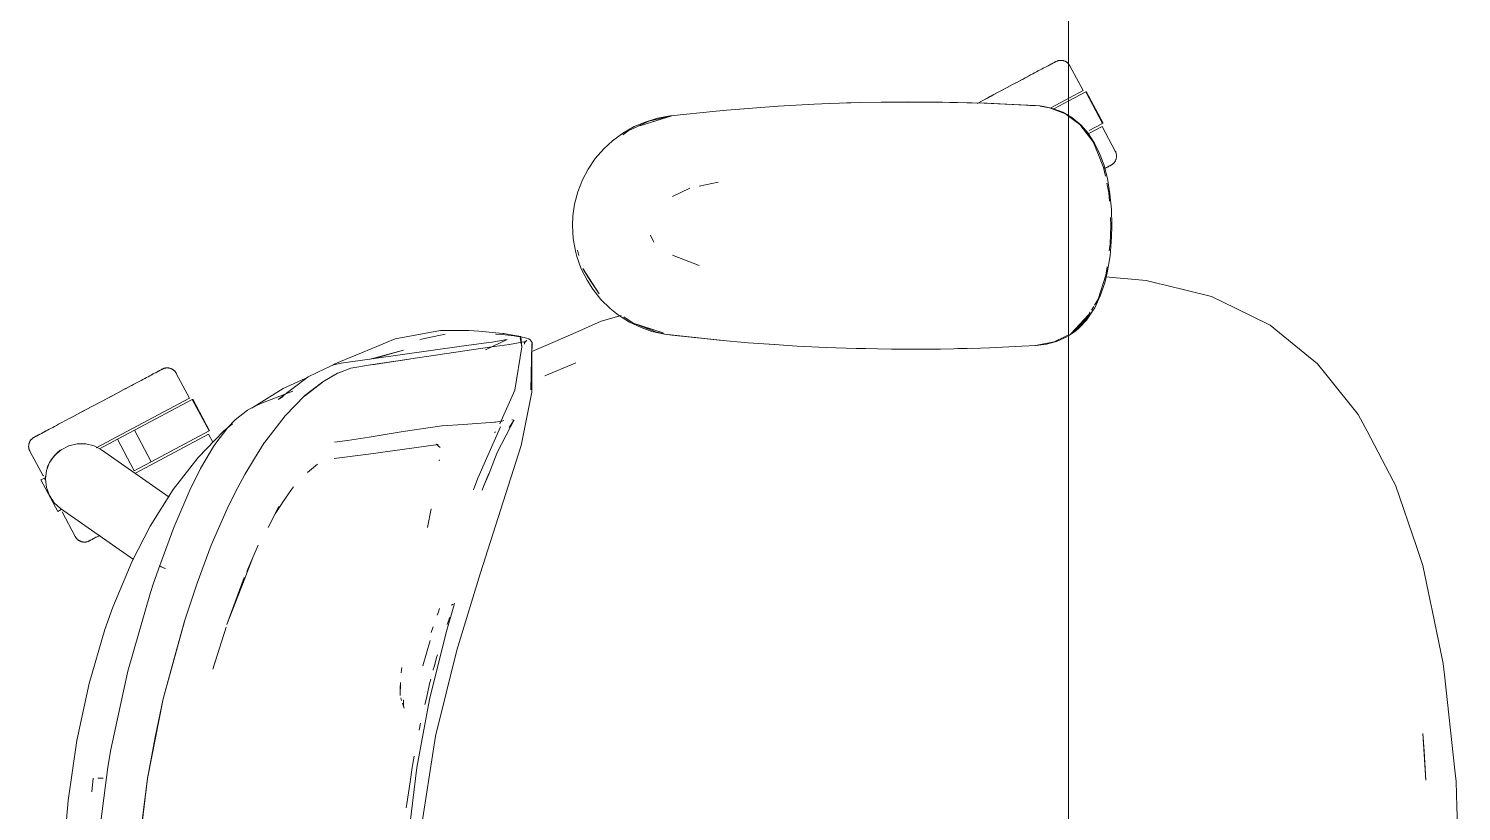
# Model space of a CAD drawing. Header units: millimetres. Extents: x 155927 to 317870, y -36033 to 97293.
# Drawn here: x 226232 to 226793, y 10494 to 10801 of the extents above; entities that cross this region are included whole.
import ezdxf

# ---------------------------------------------------------------- set-up
doc = ezdxf.new("R2010")
doc.units = ezdxf.units.MM
doc.header["$MEASUREMENT"] = 0
doc.layers.add('G-IMPT', color=8, linetype='CONTINUOUS', lineweight=9)
doc.layers.add('I-FURN', color=8, linetype='CONTINUOUS', lineweight=9)

msp = doc.modelspace()

# ---------------------------------------------------------------- linework, layer by layer
at = {"layer": 'G-IMPT'}
for p, q in [((226501.27, 10768.73), (226483.34, 10766.83)), ((226505.4, 10769.08), (226501.27, 10768.73)), ((226520.46, 10770.33), (226505.4, 10769.08)), ((226512.27, 10769.67), (226510.6, 10769.51)), ((226520.46, 10770.33), (226525.54, 10770.65)), ((226525.54, 10770.65), (226539.68, 10771.46)), ((226545.71, 10771.72), (226539.68, 10771.46)), ((226545.71, 10771.72), (226557.47, 10772.1)), ((226550.59, 10771.86), (226552.53, 10771.97)), ((226552.53, 10771.97), (226554.03, 10771.98)), ((226565.88, 10772.27), (226557.47, 10772.1)), ((226565.88, 10772.27), (226576.68, 10772.36)), ((226565.88, 10772.27), (226586.07, 10772.31)), ((226565.88, 10772.27), (226595.9, 10772.15)), ((226595.9, 10772.15), (226576.68, 10772.36)), ((226585.58, 10772.27), (226588.11, 10772.29)), ((226586.07, 10772.31), (226595.9, 10772.15)), ((226586.07, 10772.31), (226607.47, 10771.81)), ((226586.07, 10772.31), (226606.26, 10771.85)), ((226588.11, 10772.29), (226590.02, 10772.22)), ((226595.9, 10772.15), (226607.47, 10771.81)), ((226607.47, 10771.81), (226606.26, 10771.85)), ((226606.26, 10771.85), (226628.04, 10770.76)), ((226606.26, 10771.85), (226626.43, 10770.88)), ((226607.47, 10771.81), (226628.04, 10770.76)), ((226624.2, 10770.96), (226626.43, 10770.88)), ((226628.04, 10770.76), (226626.43, 10770.88)), ((226628.04, 10770.76), (226629.69, 10770.51)), ((226631.9, 10770.05), (226628.06, 10770.63)), ((226632.08, 10770.07), (226629.69, 10770.51)), ((226631.9, 10770.05), (226638.1, 10767.64)), ((226632.08, 10770.07), (226633.43, 10769.7)), ((226637.07, 10768.3), (226633.43, 10769.7)), ((226637.07, 10768.3), (226639.31, 10767.03)), ((226638.1, 10767.64), (226639.31, 10766.74)), ((226469.2, 10762.66), (226464.76, 10760.14)), ((226474.89, 10764.78), (226466.82, 10761.05)), ((226469.2, 10762.66), (226473.44, 10764.47)), ((226483.86, 10766.83), (226471.39, 10763)), ((226471.39, 10763), (226480.54, 10765.91)), ((226473.44, 10764.47), (226478.3, 10765.93)), ((226474.89, 10764.78), (226483.29, 10766.7)), ((226483.34, 10766.83), (226478.3, 10765.93)), ((226483.86, 10766.83), (226480.54, 10765.91)), ((226639.31, 10767.03), (226640.5, 10766.35)), ((226639.31, 10766.74), (226643.72, 10763.47)), ((226640.5, 10766.35), (226644.24, 10763.27)), ((226643.72, 10763.47), (226648.94, 10756.68)), ((226646.91, 10760.23), (226644.24, 10763.27)), ((226460.67, 10757.15), (226457.24, 10753.98)), ((226460.67, 10757.15), (226464.76, 10760.14)), ((226464.71, 10759.45), (226466.82, 10761.05)), ((226649.56, 10756.18), (226646.91, 10760.23)), ((226648.94, 10756.68), (226650.78, 10752.29)), ((226453.91, 10750.15), (226457.24, 10753.98)), ((226649.56, 10756.18), (226651.55, 10752.11)), ((226653.11, 10746.66), (226650.78, 10752.29)), ((226653.13, 10747.78), (226651.55, 10752.11)), ((226451.08, 10745.98), (226448.89, 10741.81)), ((226451.08, 10745.98), (226453.91, 10750.15)), ((226653.11, 10746.66), (226653.82, 10743.2)), ((226653.13, 10747.78), (226654.56, 10742.3)), ((226448.89, 10741.81), (226447.06, 10737.1)), ((226502.06, 10740.86), (226494.62, 10739.29)), ((226654.38, 10740.45), (226655.15, 10736.7)), ((226655.56, 10736.36), (226654.56, 10742.3)), ((226445.8, 10732.24), (226447.06, 10737.1)), ((226484.23, 10735.25), (226491.01, 10738.52)), ((226655.15, 10736.7), (226655.35, 10733.5)), ((226655.56, 10736.36), (226656.13, 10730.21)), ((226445.8, 10732.24), (226445.15, 10727.72)), ((226656.31, 10723.88), (226656.13, 10730.21)), ((226444.98, 10723.88), (226445.15, 10727.72)), ((226444.98, 10723.88), (226445.28, 10718.84)), ((226655.7, 10716.71), (226655.93, 10723.88)), ((226655.74, 10726.98), (226655.93, 10723.88)), ((226656.22, 10719.37), (226656.31, 10723.88)), ((226445.28, 10718.84), (226446.15, 10713.89)), ((226475.59, 10720.05), (226476.61, 10717.83)), ((226476.61, 10717.83), (226476.91, 10717.38)), ((226656.22, 10719.37), (226655.65, 10712.05)), ((226446.15, 10713.89), (226446.72, 10711.76)), ((226448.43, 10706.98), (226446.72, 10711.76)), ((226447.52, 10712.2), (226446.9, 10714.22)), ((226494.56, 10708.16), (226484.13, 10712.3)), ((226654.53, 10705.29), (226655.65, 10712.05)), ((226655.7, 10716.71), (226655.31, 10713.93)), ((226448.43, 10706.98), (226450.67, 10702.48)), ((226449.08, 10707.08), (226451.24, 10703.4)), ((226449.08, 10707.08), (226455.4, 10697.13)), ((226654.44, 10707.74), (226653.98, 10704.45)), ((226450.67, 10702.48), (226452.94, 10698.93)), ((226451.24, 10703.4), (226455.4, 10697.13)), ((226653.98, 10704.45), (226650.95, 10695.06)), ((226653.55, 10701.37), (226651.81, 10696.28)), ((226653.55, 10701.37), (226654.53, 10705.29)), ((226653.85, 10703.83), (226669.72, 10702.39)), ((226669.72, 10702.39), (226675.01, 10701.09)), ((226677.39, 10700.51), (226675.01, 10701.09)), ((226695.33, 10696.1), (226677.39, 10700.51)), ((226456.13, 10694.95), (226452.94, 10698.93)), ((226456.13, 10694.95), (226459.73, 10691.4)), ((226650.95, 10695.06), (226649.48, 10692.61)), ((226651.81, 10696.28), (226649.6, 10691.64)), ((226699.69, 10693.96), (226695.33, 10696.1)), ((226459.73, 10691.4), (226463.04, 10688.78)), ((226647.87, 10689.91), (226645.98, 10686.76)), ((226646.35, 10686.81), (226648.8, 10690.27)), ((226649.2, 10692.14), (226648.34, 10690.7)), ((226649.6, 10691.64), (226648.8, 10690.27)), ((226699.69, 10693.96), (226711.16, 10688.31)), ((226456.2, 10686.34), (226445.08, 10681.48)), ((226456.2, 10686.34), (226464.03, 10688.59)), ((226467.36, 10686.05), (226463.04, 10688.78)), ((226468.69, 10685.66), (226465.11, 10688.08)), ((226467.36, 10686.05), (226471.95, 10683.86)), ((226477.91, 10682.05), (226468.69, 10685.66)), ((226468.69, 10685.66), (226471.39, 10684.76)), ((226468.69, 10685.66), (226480.54, 10681.84)), ((226471.39, 10684.76), (226480.54, 10681.84)), ((226471.95, 10683.86), (226476.08, 10682.41)), ((226647.18, 10688.84), (226640.28, 10681.45)), ((226645.98, 10686.76), (226640.28, 10681.45)), ((226640.28, 10681.45), (226642.69, 10683.69)), ((226643.49, 10683.77), (226642.17, 10682.63)), ((226645.77, 10687.22), (226642.69, 10683.69)), ((226643.49, 10683.77), (226646.35, 10686.81)), ((226647.18, 10688.84), (226645.9, 10687.37)), ((226718.32, 10684.78), (226711.16, 10688.31)), ((226721.98, 10681.81), (226718.32, 10684.78)), ((226368.3, 10676.53), (226371.66, 10677.92)), ((226375.52, 10679.51), (226371.66, 10677.92)), ((226393.22, 10682.75), (226375.52, 10679.51)), ((226385.77, 10679.3), (226385.2, 10679.14)), ((226395.08, 10681.34), (226385.77, 10679.3)), ((226393.22, 10682.75), (226400.18, 10682.78)), ((226404.35, 10682.78), (226400.18, 10682.78)), ((226401.5, 10676.57), (226412.16, 10678.01)), ((226408.31, 10682.44), (226404.35, 10682.78)), ((226408.31, 10682.44), (226417.63, 10681.63)), ((226410.91, 10675.19), (226419.34, 10679.2)), ((226413.46, 10678.22), (226412.16, 10678.01)), ((226418.48, 10679.05), (226413.46, 10678.22)), ((226417.47, 10681.11), (226414.87, 10681.33)), ((226417.47, 10681.11), (226422.15, 10680.6)), ((226417.63, 10681.63), (226418.1, 10681.59)), ((226422.35, 10680.78), (226418.1, 10681.59)), ((226419.34, 10679.2), (226418.48, 10679.05)), ((226426.58, 10678.4), (226420.31, 10677.29)), ((226422.77, 10680.52), (226422.15, 10680.6)), ((226422.35, 10680.78), (226424.68, 10680.34)), ((226422.77, 10680.52), (226426.04, 10679.98)), ((226424.44, 10679.92), (226425.07, 10676.38)), ((226424.44, 10679.92), (226425.13, 10676.34)), ((226425.07, 10676.38), (226424.68, 10680.34)), ((226425.96, 10678.23), (226427.06, 10678.79)), ((226425.96, 10678.23), (226426.58, 10678.4)), ((226426.04, 10679.98), (226427.91, 10679.43)), ((226426.23, 10677.85), (226426.16, 10677.35)), ((226426.23, 10677.85), (226426.55, 10678.39)), ((226426.55, 10678.39), (226427.06, 10678.79)), ((226428.45, 10679.11), (226427.91, 10679.43)), ((226428.45, 10679.11), (226428.82, 10678.62)), ((226428.6, 10659.48), (226429.19, 10677.93)), ((226429.21, 10678.05), (226428.82, 10678.62)), ((226429.21, 10678.05), (226429.02, 10677.18)), ((226437.25, 10678.06), (226429.08, 10674.49)), ((226429.19, 10677.93), (226429.09, 10677.47)), ((226445.08, 10681.48), (226437.25, 10678.06)), ((226481.04, 10681.26), (226476.08, 10682.41)), ((226480.96, 10681.47), (226477.91, 10682.05)), ((226481.04, 10681.26), (226503.99, 10678.8)), ((226481.04, 10681.26), (226483.86, 10680.92)), ((226481.04, 10681.26), (226502.48, 10678.91)), ((226503.99, 10678.8), (226483.86, 10680.92)), ((226502.48, 10678.91), (226513.87, 10677.92)), ((226524.16, 10677.19), (226513.87, 10677.92)), ((226633.78, 10678.25), (226626.43, 10676.88)), ((226630.67, 10677.38), (226634.62, 10678.44)), ((226638.04, 10680.35), (226633.78, 10678.25)), ((226638.95, 10680.43), (226634.62, 10678.44)), ((226638.04, 10680.35), (226639.31, 10680.98)), ((226639.31, 10680.68), (226642.17, 10682.63)), ((226721.98, 10681.81), (226736.92, 10669.64)), ((226351.84, 10669.73), (226368.3, 10676.53)), ((226401.5, 10676.57), (226354.28, 10669.89)), ((226378.7, 10675.02), (226365.75, 10671.51)), ((226378.7, 10675.02), (226366.81, 10671.66)), ((226381.58, 10671.62), (226412.46, 10676.18)), ((226412.46, 10676.18), (226420.31, 10677.29)), ((226422.41, 10659.3), (226425.13, 10676.34)), ((226428.6, 10659.48), (226429.09, 10677.47)), ((226429.02, 10677.18), (226429.05, 10677.29)), ((226429.04, 10658.6), (226429.09, 10677.47)), ((226429.09, 10677.47), (226429.05, 10677.29)), ((226522.12, 10677.33), (226520.7, 10677.46)), ((226522.12, 10677.33), (226524.02, 10677.24)), ((226524.16, 10677.19), (226533.03, 10676.63)), ((226544.34, 10676.09), (226533.03, 10676.63)), ((226544.34, 10676.09), (226552.22, 10675.8)), ((226564.52, 10675.5), (226552.22, 10675.8)), ((226556.09, 10675.72), (226557.75, 10675.64)), ((226557.75, 10675.64), (226559.83, 10675.64)), ((226564.52, 10675.5), (226569.99, 10675.43)), ((226584.71, 10675.42), (226569.99, 10675.43)), ((226589.22, 10675.48), (226584.71, 10675.42)), ((226589.22, 10675.48), (226604.89, 10675.85)), ((226595.95, 10675.65), (226598.16, 10675.65)), ((226601.49, 10675.8), (226598.16, 10675.65)), ((226604.89, 10675.85), (226608.43, 10675.98)), ((226620.99, 10676.59), (226608.43, 10675.98)), ((226620.99, 10676.59), (226626.66, 10676.88)), ((226626.66, 10676.88), (226630.67, 10677.38)), ((226341.35, 10664.61), (226347.92, 10667.68)), ((226347.92, 10667.68), (226351.29, 10669.25)), ((226350.67, 10668.96), (226351.84, 10669.73)), ((226354.28, 10669.89), (226351.29, 10669.25)), ((226353.36, 10666.18), (226358.15, 10667.93)), ((226358.15, 10667.93), (226365.82, 10669.23)), ((226380.98, 10671.53), (226365.82, 10669.23)), ((226381.58, 10671.62), (226366.4, 10669.3)), ((226380.98, 10671.53), (226366.4, 10669.3)), ((226434.18, 10665.03), (226446.04, 10669.95)), ((226446.31, 10670.06), (226446.04, 10669.95)), ((226736.92, 10669.64), (226740.68, 10664.98)), ((226329.7, 10655.7), (226341.35, 10664.61)), ((226331.58, 10659.99), (226340.21, 10663.97)), ((226346.87, 10662.35), (226339.93, 10656.95)), ((226340.13, 10657.26), (226347.1, 10662.67)), ((226346.87, 10662.35), (226343.5, 10659.76)), ((226347.1, 10662.67), (226352.93, 10665.96)), ((226353.36, 10666.18), (226352.93, 10665.96)), ((226752.89, 10649.84), (226740.68, 10664.98)), ((226320.14, 10652.87), (226331.58, 10659.99)), ((226335.35, 10658.93), (226323.45, 10654.42)), ((226329.7, 10655.7), (226331.65, 10656.81)), ((226340.13, 10657.26), (226332.4, 10649.35)), ((226339.93, 10656.95), (226343.5, 10659.76)), ((226422.41, 10659.3), (226416.45, 10646.17)), ((226424.85, 10637.64), (226429.04, 10658.6)), ((226317.64, 10651.56), (226312.78, 10647.7)), ((226318.78, 10652.17), (226317.64, 10651.56)), ((226318.78, 10652.17), (226321.22, 10653.35)), ((226320.14, 10652.87), (226319.37, 10652.36)), ((226321.22, 10653.35), (226323.45, 10654.42)), ((226752.89, 10649.84), (226755.6, 10644.71)), ((226309.89, 10644.67), (226305.17, 10638.54)), ((226311.79, 10646.17), (226308.21, 10643.25)), ((226309.89, 10644.67), (226312.78, 10647.7)), ((226332.4, 10649.35), (226324.38, 10638.92)), ((226393.83, 10645.31), (226378.61, 10643.11)), ((226393.83, 10645.31), (226393.91, 10645.32)), ((226393.91, 10645.32), (226402.15, 10645.94)), ((226410.99, 10646.58), (226402.15, 10645.94)), ((226407.87, 10624.82), (226416.79, 10644.98)), ((226410.99, 10646.58), (226414.4, 10646.83)), ((226414.77, 10646.87), (226414.4, 10646.83)), ((226414.77, 10646.87), (226417.23, 10647.16)), ((226415.42, 10634.92), (226420.7, 10645.03)), ((226417.23, 10647.16), (226417.3, 10647.18)), ((226418.07, 10647.45), (226417.3, 10647.18)), ((226422.05, 10647.49), (226420.21, 10644.78)), ((226422.05, 10647.49), (226420.7, 10645.03)), ((226421.17, 10647.78), (226421.33, 10647.77)), ((226421.33, 10647.77), (226422.02, 10647.62)), ((226422.02, 10647.62), (226422.05, 10647.49)), ((226422.05, 10647.49), (226422.08, 10647.32)), ((226756.33, 10643.34), (226755.6, 10644.71)), ((226308.21, 10643.25), (226298.26, 10632.96)), ((226305.17, 10638.54), (226304.31, 10637.25)), ((226320.33, 10632.56), (226324.21, 10638.66)), ((226324.38, 10638.92), (226324.21, 10638.66)), ((226356.79, 10639.67), (226351.72, 10638.92)), ((226356.79, 10639.67), (226363.63, 10640.73)), ((226363.63, 10640.73), (226365.29, 10640.99)), ((226377.06, 10642.86), (226365.29, 10640.99)), ((226378.61, 10643.11), (226377.06, 10642.86)), ((226414.42, 10642.81), (226414.85, 10643.08)), ((226756.33, 10643.34), (226766.62, 10623.83)), ((226288.45, 10620.36), (226298.26, 10632.96)), ((226299.57, 10629.25), (226304.31, 10637.25)), ((226364.98, 10634.31), (226351.62, 10632.53)), ((226364.98, 10634.31), (226392.31, 10638.05)), ((226393.17, 10636.94), (226391.61, 10638.18)), ((226391.82, 10638.14), (226392.05, 10638.1)), ((226392.31, 10638.05), (226392.05, 10638.1)), ((226408.86, 10587.4), (226424.85, 10637.64)), ((226415.42, 10634.92), (226412.17, 10626.46)), ((226295.05, 10620.2), (226299.57, 10629.25)), ((226295.05, 10620.2), (226299.27, 10628.65)), ((226295.27, 10620.64), (226299.57, 10629.25)), ((226299.57, 10629.25), (226299.27, 10628.65)), ((226320.33, 10632.56), (226316.56, 10626.34)), ((226341.13, 10627.03), (226345.03, 10630.37)), ((226351.62, 10632.53), (226352.1, 10632.68)), ((226392.81, 10631.99), (226392.77, 10631.64)), ((226312.99, 10619.54), (226316.56, 10626.34)), ((226406.13, 10620.23), (226407.87, 10624.82)), ((226410.15, 10621.56), (226412.17, 10626.66)), ((226412.17, 10626.46), (226410.15, 10621.56)), ((226412.17, 10626.66), (226410.77, 10623.12)), ((226766.62, 10623.83), (226767.5, 10622.17)), ((226775.65, 10598.08), (226767.5, 10622.17)), ((226288.45, 10620.36), (226279.48, 10606.06)), ((226295.05, 10620.2), (226290.27, 10609.24)), ((226295.27, 10620.64), (226295.05, 10620.2)), ((226312.99, 10619.54), (226309.6, 10612.82)), ((226331.36, 10615.27), (226334.85, 10620.4)), ((226334.85, 10620.4), (226335.6, 10621.5)), ((226410.15, 10621.56), (226409.59, 10620.14)), ((226303.42, 10598.59), (226309.6, 10612.82)), ((226325.67, 10605.5), (226329.91, 10613.71)), ((226328.41, 10610.93), (226330.96, 10614.69)), ((226328.41, 10610.93), (226329.91, 10613.71)), ((226330.96, 10614.69), (226331.36, 10615.27)), ((226388.14, 10605.51), (226389.55, 10612.77)), ((226279.48, 10606.06), (226272.39, 10592.29)), ((226288.8, 10605.56), (226283.22, 10590.6)), ((226290.27, 10609.24), (226288.8, 10605.56)), ((226303.42, 10598.59), (226297.96, 10583.71)), ((226319.66, 10593.71), (226316.93, 10586.63)), ((226319.66, 10593.71), (226317.35, 10588.27)), ((226321.85, 10598.56), (226319.66, 10593.71)), ((226775.65, 10598.08), (226778.16, 10590.64)), ((226264.87, 10574.31), (226272.39, 10592.29)), ((226283.26, 10590.6), (226280.85, 10583.67)), ((226283.22, 10590.6), (226283.26, 10590.47)), ((226283.26, 10590.47), (226283.26, 10590.6)), ((226283.26, 10590.47), (226283.66, 10590.2)), ((226283.26, 10590.47), (226283.27, 10590.42)), ((226283.66, 10590.2), (226283.27, 10590.42)), ((226284.49, 10589.82), (226283.66, 10590.2)), ((226283.84, 10590.1), (226283.66, 10590.2)), ((226284.49, 10589.82), (226283.84, 10590.1)), ((226284.49, 10589.82), (226285.55, 10589.39)), ((226284.49, 10589.82), (226284.95, 10589.62)), ((226285.55, 10589.39), (226284.95, 10589.62)), ((226781.03, 10576.82), (226778.16, 10590.64)), ((226279.66, 10580.06), (226280.85, 10583.67)), ((226292.96, 10568.8), (226297.96, 10583.71)), ((226309.55, 10567.46), (226316.37, 10585.86)), ((226309.55, 10567.46), (226316.27, 10584.9)), ((226316.27, 10584.9), (226316.93, 10586.63)), ((226408.86, 10587.4), (226399.67, 10557.42)), ((226270.72, 10549.23), (226279.66, 10580.06)), ((226781.8, 10573.14), (226781.03, 10576.82)), ((226261.79, 10565.58), (226264.87, 10574.31)), ((226392.32, 10572.13), (226391.94, 10571.12)), ((226392.32, 10572.13), (226392.93, 10573.79)), ((226395.44, 10564.38), (226398.52, 10574.8)), ((226397.62, 10575.06), (226398.24, 10575.44)), ((226397.62, 10575.06), (226397.83, 10575.21)), ((226398.58, 10575.08), (226398.52, 10574.8)), ((226398.66, 10575.37), (226398.58, 10575.08)), ((226398.63, 10575.83), (226398.71, 10575.6)), ((226398.71, 10575.6), (226398.66, 10575.37)), ((226781.8, 10573.14), (226786.15, 10552.2)), ((226261.79, 10565.58), (226255.62, 10544.33)), ((226284.57, 10538.3), (226292.96, 10568.8)), ((226284.57, 10538.3), (226293, 10568.71)), ((226289.23, 10555.54), (226293, 10568.71)), ((226304.02, 10549.98), (226309.28, 10566.47)), ((226389.6, 10564.37), (226390.33, 10566.58)), ((226396.6, 10569.58), (226395.86, 10567.48)), ((226396.6, 10569.58), (226396.85, 10570.23)), ((226389.16, 10561.28), (226386.36, 10551.27)), ((226388.9, 10538.06), (226395.44, 10564.38)), ((226289.23, 10555.54), (226284.57, 10538.3)), ((226390.75, 10550.95), (226391.86, 10554.95)), ((226391.36, 10523.74), (226399.67, 10557.42)), ((226391.86, 10554.95), (226392.07, 10555.64)), ((226270.72, 10549.23), (226264.05, 10518.45)), ((226304.02, 10549.98), (226305.1, 10553.42)), ((226377.87, 10548.56), (226378.09, 10550.65)), ((226390.43, 10549.81), (226390.38, 10549.63)), ((226390.75, 10550.95), (226390.43, 10549.81)), ((226786.15, 10552.2), (226786.64, 10547.78)), ((226255.62, 10544.33), (226250.81, 10521.97)), ((226377.47, 10539.71), (226377.56, 10544.76)), ((226377.56, 10544.76), (226377.48, 10542.49)), ((226389.13, 10544.79), (226387.58, 10538.04)), ((226389.13, 10544.79), (226389.47, 10546.09)), ((226790.76, 10510.33), (226786.64, 10547.78)), ((226284.57, 10538.3), (226278.4, 10507.17)), ((226284.57, 10538.3), (226278.4, 10507.25)), ((226284.57, 10538.3), (226281.5, 10523.28)), ((226377.47, 10539.71), (226377.48, 10542.49)), ((226378.01, 10537.71), (226377.72, 10538.76)), ((226378.75, 10537.86), (226378.76, 10538.01)), ((226378.79, 10535.7), (226378.76, 10538.01)), ((226388.9, 10538.06), (226383.97, 10511.39)), ((226387.12, 10536.07), (226387.58, 10538.04)), ((226379.01, 10534.65), (226378.32, 10536.6)), ((226378.79, 10535.7), (226379.01, 10534.65)), ((226384.92, 10526.02), (226385.46, 10528.84)), ((226250.81, 10521.97), (226247.31, 10498.55)), ((226278.4, 10507.17), (226281.5, 10523.28)), ((226391.36, 10523.74), (226385.36, 10485.83)), ((226778.12, 10524.78), (226778.73, 10517.83)), ((226779.37, 10506.5), (226778.12, 10524.78)), ((226262.87, 10511.52), (226264.05, 10518.45)), ((226383, 10515.92), (226382.44, 10513.01)), ((226779.37, 10506.5), (226778.73, 10517.83)), ((226259.05, 10481.36), (226262.87, 10511.52)), ((226383.97, 10511.39), (226380.67, 10484.47)), ((226381.34, 10505.76), (226382.2, 10511.39)), ((226382.2, 10511.39), (226382.44, 10513.01)), ((226790.76, 10510.33), (226791.25, 10505.96)), ((226257.22, 10507.26), (226256.57, 10501.84)), ((226261.07, 10507.21), (226258.98, 10507.29)), ((226258.98, 10507.29), (226259.09, 10507.28)), ((226274.58, 10475.66), (226278.4, 10507.25)), ((226274.61, 10475.62), (226278.4, 10507.17)), ((226278.4, 10507.17), (226276.46, 10491.69)), ((226381.34, 10505.76), (226380.05, 10497.24)), ((226791.57, 10496.02), (226791.25, 10505.96)), ((226247.31, 10498.55), (226245.05, 10472.98)), ((226380.05, 10497.24), (226379.87, 10495.58)), ((226791.57, 10496.02), (226793.27, 10443.84))]:
    msp.add_line(p, q, dxfattribs=at)
at = {"layer": 'I-FURN'}
for p, q in [((226639.31, 10986.07), (226639.31, 9386.07)), ((226639.31, 9386.07), (226639.31, 10986.07)), ((226627.5, 10784.5), (226626.8, 10784.12)), ((226628.18, 10784.86), (226627.5, 10784.5)), ((226628.83, 10785.2), (226628.18, 10784.86)), ((226629.45, 10785.53), (226628.83, 10785.2)), ((226630.03, 10785.84), (226629.45, 10785.53)), ((226629.72, 10785.67), (226630.29, 10785.98)), ((226630.58, 10786.13), (226630.03, 10785.84)), ((226630.29, 10785.98), (226630.82, 10786.26)), ((226631.1, 10786.41), (226630.58, 10786.13)), ((226630.82, 10786.26), (226631.32, 10786.53)), ((226631.58, 10786.66), (226631.1, 10786.41)), ((226631.32, 10786.53), (226631.79, 10786.77)), ((226632.03, 10786.9), (226631.58, 10786.66)), ((226631.79, 10786.77), (226632.22, 10787)), ((226632.44, 10787.12), (226632.03, 10786.9)), ((226632.22, 10787), (226632.61, 10787.21)), ((226632.81, 10787.32), (226632.44, 10787.12)), ((226632.61, 10787.21), (226632.97, 10787.4)), ((226633.14, 10787.49), (226632.81, 10787.32)), ((226632.97, 10787.4), (226633.29, 10787.57)), ((226633.44, 10787.65), (226633.14, 10787.49)), ((226633.29, 10787.57), (226633.56, 10787.72)), ((226633.7, 10787.79), (226633.44, 10787.65)), ((226633.56, 10787.72), (226633.81, 10787.85)), ((226633.92, 10787.91), (226633.7, 10787.79)), ((226633.81, 10787.85), (226634.01, 10787.95)), ((226634.1, 10788), (226633.92, 10787.91)), ((226634.01, 10787.95), (226634.17, 10788.04)), ((226634.24, 10788.08), (226634.1, 10788)), ((226634.17, 10788.04), (226634.29, 10788.1)), ((226634.34, 10788.13), (226634.24, 10788.08)), ((226634.29, 10788.1), (226634.37, 10788.15)), ((226634.4, 10788.16), (226634.34, 10788.13)), ((226634.37, 10788.15), (226634.41, 10788.17)), ((226634.42, 10788.17), (226634.4, 10788.16)), ((226634.41, 10788.17), (226634.42, 10788.17)), ((226634.42, 10788.17), (226634.56, 10788.25)), ((226634.56, 10788.25), (226634.71, 10788.31)), ((226634.71, 10788.31), (226634.86, 10788.37)), ((226634.86, 10788.37), (226635.01, 10788.43)), ((226635.01, 10788.43), (226635.16, 10788.48)), ((226635.16, 10788.48), (226635.32, 10788.52)), ((226635.32, 10788.52), (226635.48, 10788.56)), ((226635.48, 10788.56), (226635.64, 10788.59)), ((226635.64, 10788.59), (226635.79, 10788.61)), ((226635.79, 10788.61), (226635.96, 10788.63)), ((226635.96, 10788.63), (226636.12, 10788.64)), ((226636.12, 10788.64), (226636.28, 10788.64)), ((226636.28, 10788.64), (226636.44, 10788.64)), ((226636.44, 10788.64), (226636.6, 10788.63)), ((226636.6, 10788.63), (226636.76, 10788.62)), ((226636.76, 10788.62), (226636.92, 10788.6)), ((226636.92, 10788.6), (226637.08, 10788.57)), ((226637.08, 10788.57), (226637.24, 10788.54)), ((226637.24, 10788.54), (226637.39, 10788.5)), ((226637.39, 10788.5), (226637.55, 10788.45)), ((226637.55, 10788.45), (226637.7, 10788.4)), ((226637.7, 10788.4), (226637.85, 10788.34)), ((226637.85, 10788.34), (226638, 10788.28)), ((226638, 10788.28), (226638.14, 10788.21)), ((226638.14, 10788.21), (226638.28, 10788.13)), ((226638.28, 10788.13), (226638.42, 10788.05)), ((226638.42, 10788.05), (226638.56, 10787.96)), ((226638.56, 10787.96), (226638.69, 10787.87)), ((226638.69, 10787.87), (226638.82, 10787.77)), ((226638.82, 10787.77), (226638.94, 10787.67)), ((226638.94, 10787.67), (226639.06, 10787.56)), ((226639.06, 10787.56), (226639.18, 10787.45)), ((226639.18, 10787.45), (226639.29, 10787.33)), ((226639.29, 10787.33), (226639.4, 10787.21)), ((226639.4, 10787.21), (226639.5, 10787.08)), ((226639.5, 10787.08), (226639.59, 10786.95)), ((226639.59, 10786.95), (226639.68, 10786.82)), ((226639.68, 10786.82), (226639.77, 10786.68)), ((226639.77, 10786.68), (226639.85, 10786.54)), ((226639.85, 10786.54), (226639.87, 10786.51)), ((226645.02, 10776.82), (226639.87, 10786.51)), ((226615.97, 10778.36), (226616.93, 10778.87)), ((226617.45, 10779.15), (226616.49, 10778.64)), ((226616.93, 10778.87), (226617.88, 10779.38)), ((226618.39, 10779.65), (226617.45, 10779.15)), ((226617.88, 10779.38), (226618.82, 10779.88)), ((226619.32, 10780.14), (226618.39, 10779.65)), ((226618.82, 10779.88), (226619.74, 10780.37)), ((226620.23, 10780.63), (226619.32, 10780.14)), ((226619.74, 10780.37), (226620.65, 10780.85)), ((226621.13, 10781.11), (226620.23, 10780.63)), ((226620.65, 10780.85), (226621.54, 10781.32)), ((226622.01, 10781.57), (226621.13, 10781.11)), ((226621.54, 10781.32), (226622.4, 10781.78)), ((226622.86, 10782.03), (226622.01, 10781.57)), ((226622.4, 10781.78), (226623.25, 10782.23)), ((226623.7, 10782.47), (226622.86, 10782.03)), ((226624.51, 10782.9), (226623.7, 10782.47)), ((226625.3, 10783.32), (226624.51, 10782.9)), ((226626.06, 10783.73), (226625.3, 10783.32)), ((226626.8, 10784.12), (226626.06, 10783.73)), ((226606.54, 10773.35), (226605.55, 10772.82)), ((226606, 10773.06), (226607, 10773.6)), ((226607.54, 10773.88), (226606.54, 10773.35)), ((226607, 10773.6), (226608.01, 10774.13)), ((226608.55, 10774.42), (226607.54, 10773.88)), ((226608.01, 10774.13), (226609.01, 10774.66)), ((226609.55, 10774.95), (226608.55, 10774.42)), ((226609.01, 10774.66), (226610.02, 10775.2)), ((226610.56, 10775.49), (226609.55, 10774.95)), ((226610.02, 10775.2), (226611.02, 10775.73)), ((226611.56, 10776.02), (226610.56, 10775.49)), ((226611.02, 10775.73), (226612.02, 10776.26)), ((226612.56, 10776.55), (226611.56, 10776.02)), ((226612.02, 10776.26), (226613.02, 10776.79)), ((226613.56, 10777.08), (226612.56, 10776.55)), ((226613.02, 10776.79), (226614.01, 10777.32)), ((226614.54, 10777.6), (226613.56, 10777.08)), ((226614.01, 10777.32), (226614.99, 10777.84)), ((226615.52, 10778.12), (226614.54, 10777.6)), ((226614.99, 10777.84), (226615.97, 10778.36)), ((226616.49, 10778.64), (226615.52, 10778.12)), ((226639.74, 10774.01), (226632.36, 10770.09)), ((226639.45, 10772.73), (226646.14, 10776.29)), ((226645.02, 10776.82), (226639.74, 10774.01)), ((226646.14, 10776.29), (226652.72, 10763.92)), ((226652.89, 10764.01), (226646.31, 10776.38)), ((226604.56, 10772.29), (226603.57, 10771.77)), ((226604.02, 10772.01), (226605.01, 10772.54)), ((226605.55, 10772.82), (226604.56, 10772.29)), ((226605.01, 10772.54), (226606, 10773.06)), ((226633.64, 10769.64), (226639.45, 10772.73)), ((226652.53, 10762.69), (226647.34, 10759.93)), ((226652.72, 10763.92), (226647.42, 10761.11)), ((226657.68, 10753.01), (226652.53, 10762.69)), ((226657.68, 10753.01), (226657.76, 10752.86)), ((226657.76, 10752.86), (226657.82, 10752.72)), ((226657.82, 10752.72), (226657.88, 10752.57)), ((226657.88, 10752.57), (226657.94, 10752.42)), ((226657.94, 10752.42), (226657.99, 10752.26)), ((226657.99, 10752.26), (226658.03, 10752.11)), ((226658.03, 10752.11), (226658.07, 10751.95)), ((226658.07, 10751.95), (226658.1, 10751.79)), ((226658.1, 10751.79), (226658.12, 10751.63)), ((226658.12, 10751.63), (226658.14, 10751.47)), ((226658.14, 10750.83), (226658.13, 10750.67)), ((226658.14, 10751.47), (226658.15, 10751.31)), ((226658.15, 10750.99), (226658.14, 10750.83)), ((226658.15, 10751.31), (226658.15, 10751.15)), ((226658.15, 10751.15), (226658.15, 10750.99)), ((226653.39, 10746.16), (226653.81, 10746.39)), ((226654.03, 10746.5), (226653.62, 10746.28)), ((226653.81, 10746.39), (226654.21, 10746.6)), ((226654.4, 10746.7), (226654.03, 10746.5)), ((226654.21, 10746.6), (226654.56, 10746.78)), ((226654.74, 10746.88), (226654.4, 10746.7)), ((226654.56, 10746.78), (226654.88, 10746.95)), ((226655.04, 10747.04), (226654.74, 10746.88)), ((226654.88, 10746.95), (226655.16, 10747.1)), ((226655.3, 10747.17), (226655.04, 10747.04)), ((226655.16, 10747.1), (226655.4, 10747.23)), ((226655.51, 10747.29), (226655.3, 10747.17)), ((226655.4, 10747.23), (226655.6, 10747.34)), ((226655.69, 10747.39), (226655.51, 10747.29)), ((226655.6, 10747.34), (226655.76, 10747.42)), ((226655.84, 10747.46), (226655.69, 10747.39)), ((226655.76, 10747.42), (226655.89, 10747.49)), ((226655.94, 10747.51), (226655.84, 10747.46)), ((226655.89, 10747.49), (226655.97, 10747.53)), ((226656, 10747.55), (226655.94, 10747.51)), ((226655.97, 10747.53), (226656.01, 10747.55)), ((226656.02, 10747.56), (226656, 10747.55)), ((226656.01, 10747.55), (226656.02, 10747.56)), ((226656.05, 10747.58), (226656.02, 10747.56)), ((226656.19, 10747.66), (226656.05, 10747.58)), ((226656.33, 10747.74), (226656.19, 10747.66)), ((226656.46, 10747.83), (226656.33, 10747.74)), ((226656.59, 10747.93), (226656.46, 10747.83)), ((226656.72, 10748.03), (226656.59, 10747.93)), ((226656.84, 10748.14), (226656.72, 10748.03)), ((226656.96, 10748.25), (226656.84, 10748.14)), ((226657.07, 10748.36), (226656.96, 10748.25)), ((226657.18, 10748.48), (226657.07, 10748.36)), ((226657.28, 10748.61), (226657.18, 10748.48)), ((226657.38, 10748.74), (226657.28, 10748.61)), ((226657.47, 10748.87), (226657.38, 10748.74)), ((226657.56, 10749), (226657.47, 10748.87)), ((226657.64, 10749.14), (226657.56, 10749)), ((226657.71, 10749.29), (226657.64, 10749.14)), ((226657.78, 10749.43), (226657.71, 10749.29)), ((226657.85, 10749.58), (226657.78, 10749.43)), ((226657.91, 10749.73), (226657.85, 10749.58)), ((226657.96, 10749.88), (226657.91, 10749.73)), ((226658.01, 10750.04), (226657.96, 10749.88)), ((226658.05, 10750.19), (226658.01, 10750.04)), ((226658.08, 10750.35), (226658.05, 10750.19)), ((226658.11, 10750.51), (226658.08, 10750.35)), ((226658.13, 10750.67), (226658.11, 10750.51)), ((226282.31, 10666.56), (226281.9, 10666.34)), ((226282.09, 10666.44), (226282.48, 10666.65)), ((226282.68, 10666.76), (226282.31, 10666.56)), ((226282.48, 10666.65), (226282.84, 10666.84)), ((226283.01, 10666.93), (226282.68, 10666.76)), ((226282.84, 10666.84), (226283.16, 10667.01)), ((226283.31, 10667.09), (226283.01, 10666.93)), ((226283.16, 10667.01), (226283.43, 10667.16)), ((226283.57, 10667.23), (226283.31, 10667.09)), ((226283.43, 10667.16), (226283.68, 10667.29)), ((226283.79, 10667.35), (226283.57, 10667.23)), ((226283.68, 10667.29), (226283.88, 10667.39)), ((226283.97, 10667.44), (226283.79, 10667.35)), ((226283.88, 10667.39), (226284.04, 10667.48)), ((226284.11, 10667.52), (226283.97, 10667.44)), ((226284.04, 10667.48), (226284.16, 10667.54)), ((226284.21, 10667.57), (226284.11, 10667.52)), ((226284.16, 10667.54), (226284.24, 10667.59)), ((226284.27, 10667.6), (226284.21, 10667.57)), ((226284.24, 10667.59), (226284.28, 10667.61)), ((226284.29, 10667.61), (226284.27, 10667.6)), ((226284.28, 10667.61), (226284.29, 10667.61)), ((226284.29, 10667.61), (226284.43, 10667.69)), ((226284.43, 10667.69), (226284.58, 10667.75)), ((226284.58, 10667.75), (226284.73, 10667.81)), ((226284.73, 10667.81), (226284.88, 10667.87)), ((226284.88, 10667.87), (226285.03, 10667.92)), ((226285.03, 10667.92), (226285.19, 10667.96)), ((226285.19, 10667.96), (226285.35, 10668)), ((226285.35, 10668), (226285.51, 10668.03)), ((226285.51, 10668.03), (226285.66, 10668.05)), ((226285.66, 10668.05), (226285.83, 10668.07)), ((226285.83, 10668.07), (226285.99, 10668.08)), ((226285.99, 10668.08), (226286.15, 10668.08)), ((226286.15, 10668.08), (226286.31, 10668.08)), ((226286.31, 10668.08), (226286.47, 10668.07)), ((226286.47, 10668.07), (226286.63, 10668.06)), ((226286.63, 10668.06), (226286.79, 10668.04)), ((226286.79, 10668.04), (226286.95, 10668.01)), ((226286.95, 10668.01), (226287.11, 10667.98)), ((226287.11, 10667.98), (226287.26, 10667.94)), ((226287.26, 10667.94), (226287.42, 10667.89)), ((226287.42, 10667.89), (226287.57, 10667.84)), ((226287.57, 10667.84), (226287.72, 10667.78)), ((226287.72, 10667.78), (226287.87, 10667.72)), ((226287.87, 10667.72), (226288.01, 10667.65)), ((226288.01, 10667.65), (226288.15, 10667.57)), ((226288.15, 10667.57), (226288.29, 10667.49)), ((226288.29, 10667.49), (226288.43, 10667.4)), ((226288.43, 10667.4), (226288.56, 10667.31)), ((226288.56, 10667.31), (226288.69, 10667.21)), ((226288.69, 10667.21), (226288.81, 10667.11)), ((226288.81, 10667.11), (226288.93, 10667)), ((226288.93, 10667), (226289.05, 10666.89)), ((226289.05, 10666.89), (226289.16, 10666.77)), ((226289.16, 10666.77), (226289.27, 10666.65)), ((226289.27, 10666.65), (226289.37, 10666.52)), ((226289.37, 10666.52), (226289.46, 10666.39)), ((226271.88, 10661.01), (226271, 10660.55)), ((226271.41, 10660.76), (226272.27, 10661.22)), ((226272.73, 10661.47), (226271.88, 10661.01)), ((226272.27, 10661.22), (226273.12, 10661.67)), ((226273.57, 10661.91), (226272.73, 10661.47)), ((226274.38, 10662.34), (226273.57, 10661.91)), ((226275.17, 10662.76), (226274.38, 10662.34)), ((226275.93, 10663.17), (226275.17, 10662.76)), ((226276.67, 10663.56), (226275.93, 10663.17)), ((226277.37, 10663.94), (226276.67, 10663.56)), ((226278.05, 10664.3), (226277.37, 10663.94)), ((226278.7, 10664.64), (226278.05, 10664.3)), ((226279.32, 10664.97), (226278.7, 10664.64)), ((226279.9, 10665.28), (226279.32, 10664.97)), ((226279.59, 10665.11), (226280.16, 10665.42)), ((226280.45, 10665.57), (226279.9, 10665.28)), ((226280.16, 10665.42), (226280.69, 10665.7)), ((226280.97, 10665.85), (226280.45, 10665.57)), ((226280.69, 10665.7), (226281.19, 10665.97)), ((226281.45, 10666.1), (226280.97, 10665.85)), ((226281.19, 10665.97), (226281.66, 10666.21)), ((226281.9, 10666.34), (226281.45, 10666.1)), ((226281.66, 10666.21), (226282.09, 10666.44)), ((226289.46, 10666.39), (226289.55, 10666.26)), ((226289.55, 10666.26), (226289.64, 10666.13)), ((226289.64, 10666.13), (226289.72, 10665.99)), ((226289.72, 10665.99), (226289.74, 10665.95)), ((226294.89, 10656.26), (226289.74, 10665.95)), ((226294.89, 10656.26), (226258.28, 10636.8)), ((226261.43, 10655.46), (226260.43, 10654.93)), ((226260.89, 10655.17), (226261.89, 10655.7)), ((226262.43, 10655.99), (226261.43, 10655.46)), ((226261.89, 10655.7), (226262.89, 10656.23)), ((226263.43, 10656.52), (226262.43, 10655.99)), ((226262.89, 10656.23), (226263.88, 10656.76)), ((226264.41, 10657.04), (226263.43, 10656.52)), ((226263.88, 10656.76), (226264.86, 10657.28)), ((226265.39, 10657.56), (226264.41, 10657.04)), ((226264.86, 10657.28), (226265.84, 10657.8)), ((226266.36, 10658.08), (226265.39, 10657.56)), ((226265.84, 10657.8), (226266.8, 10658.31)), ((226267.32, 10658.59), (226266.36, 10658.08)), ((226266.8, 10658.31), (226267.75, 10658.82)), ((226268.26, 10659.09), (226267.32, 10658.59)), ((226267.75, 10658.82), (226268.69, 10659.32)), ((226269.19, 10659.59), (226268.26, 10659.09)), ((226268.69, 10659.32), (226269.61, 10659.81)), ((226270.1, 10660.07), (226269.19, 10659.59)), ((226269.61, 10659.81), (226270.52, 10660.29)), ((226271, 10660.55), (226270.1, 10660.07)), ((226270.52, 10660.29), (226271.41, 10660.76)), ((226273.31, 10643.65), (226296.01, 10655.73)), ((226296.01, 10655.73), (226302.59, 10643.36)), ((226302.76, 10643.46), (226296.18, 10655.82)), ((226250.04, 10649.4), (226250.99, 10649.91)), ((226251.5, 10650.18), (226250.55, 10649.67)), ((226250.99, 10649.91), (226251.95, 10650.42)), ((226252.47, 10650.69), (226251.5, 10650.18)), ((226251.95, 10650.42), (226252.91, 10650.93)), ((226253.44, 10651.21), (226252.47, 10650.69)), ((226252.91, 10650.93), (226253.89, 10651.45)), ((226254.43, 10651.73), (226253.44, 10651.21)), ((226253.89, 10651.45), (226254.88, 10651.98)), ((226255.42, 10652.26), (226254.43, 10651.73)), ((226254.88, 10651.98), (226255.87, 10652.5)), ((226256.41, 10652.79), (226255.42, 10652.26)), ((226255.87, 10652.5), (226256.87, 10653.04)), ((226257.41, 10653.32), (226256.41, 10652.79)), ((226256.87, 10653.04), (226257.88, 10653.57)), ((226258.42, 10653.86), (226257.41, 10653.32)), ((226257.88, 10653.57), (226258.88, 10654.1)), ((226259.42, 10654.39), (226258.42, 10653.86)), ((226258.88, 10654.1), (226259.89, 10654.64)), ((226260.43, 10654.93), (226259.42, 10654.39)), ((226259.89, 10654.64), (226260.89, 10655.17)), ((226240.62, 10644.39), (226239.95, 10644.04)), ((226241.31, 10644.76), (226240.62, 10644.39)), ((226242.03, 10645.14), (226241.31, 10644.76)), ((226242.78, 10645.54), (226242.03, 10645.14)), ((226243.56, 10645.96), (226242.78, 10645.54)), ((226244.36, 10646.38), (226243.56, 10645.96)), ((226245.18, 10646.82), (226244.36, 10646.38)), ((226246.03, 10647.27), (226245.18, 10646.82)), ((226246.9, 10647.73), (226246.03, 10647.27)), ((226247.79, 10648.2), (226246.9, 10647.73)), ((226248.69, 10648.69), (226247.79, 10648.2)), ((226248.2, 10648.42), (226249.11, 10648.91)), ((226249.61, 10649.18), (226248.69, 10648.69)), ((226249.11, 10648.91), (226250.04, 10649.4)), ((226250.55, 10649.67), (226249.61, 10649.18)), ((226232.02, 10638.4), (226232.07, 10638.56)), ((226232.07, 10638.56), (226232.12, 10638.71)), ((226232.12, 10638.71), (226232.18, 10638.86)), ((226232.18, 10638.86), (226232.25, 10639.01)), ((226232.25, 10639.01), (226232.32, 10639.15)), ((226232.32, 10639.15), (226232.39, 10639.3)), ((226232.39, 10639.3), (226232.47, 10639.43)), ((226232.47, 10639.43), (226232.56, 10639.57)), ((226232.56, 10639.57), (226232.65, 10639.7)), ((226232.65, 10639.7), (226232.75, 10639.83)), ((226232.75, 10639.83), (226232.85, 10639.95)), ((226232.85, 10639.95), (226232.96, 10640.07)), ((226232.96, 10640.07), (226233.07, 10640.19)), ((226233.07, 10640.19), (226233.19, 10640.3)), ((226233.19, 10640.3), (226233.31, 10640.41)), ((226233.31, 10640.41), (226233.44, 10640.51)), ((226233.44, 10640.51), (226233.57, 10640.6)), ((226233.57, 10640.6), (226233.7, 10640.7)), ((226233.7, 10640.7), (226233.84, 10640.78)), ((226233.84, 10640.78), (226233.98, 10640.86)), ((226233.98, 10640.86), (226234.02, 10640.88)), ((226234.06, 10640.91), (226234.02, 10640.89)), ((226234.02, 10640.88), (226234.04, 10640.89)), ((226234.02, 10640.89), (226234.02, 10640.88)), ((226234.04, 10640.89), (226234.1, 10640.92)), ((226234.15, 10640.95), (226234.06, 10640.91)), ((226234.1, 10640.92), (226234.2, 10640.98)), ((226234.27, 10641.02), (226234.15, 10640.95)), ((226234.2, 10640.98), (226234.34, 10641.05)), ((226234.43, 10641.1), (226234.27, 10641.02)), ((226234.34, 10641.05), (226234.52, 10641.15)), ((226234.63, 10641.21), (226234.43, 10641.1)), ((226234.52, 10641.15), (226234.74, 10641.27)), ((226234.87, 10641.34), (226234.63, 10641.21)), ((226234.74, 10641.27), (226234.99, 10641.4)), ((226235.15, 10641.49), (226234.87, 10641.34)), ((226234.99, 10641.4), (226235.29, 10641.56)), ((226235.47, 10641.65), (226235.15, 10641.49)), ((226235.29, 10641.56), (226235.63, 10641.74)), ((226235.82, 10641.84), (226235.47, 10641.65)), ((226235.63, 10641.74), (226236, 10641.94)), ((226236.22, 10642.05), (226235.82, 10641.84)), ((226236, 10641.94), (226236.41, 10642.16)), ((226236.65, 10642.28), (226236.22, 10642.05)), ((226236.41, 10642.16), (226236.86, 10642.39)), ((226237.11, 10642.53), (226236.65, 10642.28)), ((226236.86, 10642.39), (226237.34, 10642.65)), ((226237.61, 10642.79), (226237.11, 10642.53)), ((226237.34, 10642.65), (226237.86, 10642.92)), ((226238.15, 10643.08), (226237.61, 10642.79)), ((226237.86, 10642.92), (226238.41, 10643.22)), ((226238.72, 10643.38), (226238.15, 10643.08)), ((226238.41, 10643.22), (226238.99, 10643.53)), ((226239.32, 10643.7), (226238.72, 10643.38)), ((226239.95, 10644.04), (226239.32, 10643.7)), ((226259.61, 10636.37), (226266.66, 10640.12)), ((226266.66, 10640.12), (226273.31, 10643.65)), ((226266.66, 10640.12), (226273.24, 10627.76)), ((226273.31, 10643.65), (226279.88, 10631.29)), ((226302.4, 10642.13), (226273.71, 10626.88)), ((226302.59, 10643.36), (226279.88, 10631.29)), ((226304.08, 10638.98), (226302.4, 10642.13)), ((226231.88, 10637.45), (226231.89, 10637.61)), ((226231.88, 10637.29), (226231.88, 10637.45)), ((226231.88, 10637.13), (226231.88, 10637.29)), ((226231.89, 10636.97), (226231.88, 10637.13)), ((226231.89, 10637.61), (226231.9, 10637.77)), ((226231.91, 10636.81), (226231.89, 10636.97)), ((226231.9, 10637.77), (226231.92, 10637.93)), ((226231.93, 10636.65), (226231.91, 10636.81)), ((226231.92, 10637.93), (226231.95, 10638.09)), ((226231.96, 10636.49), (226231.93, 10636.65)), ((226231.95, 10638.09), (226231.98, 10638.25)), ((226232, 10636.33), (226231.96, 10636.49)), ((226231.98, 10638.25), (226232.02, 10638.4)), ((226232.04, 10636.18), (226232, 10636.33)), ((226232.09, 10636.02), (226232.04, 10636.18)), ((226232.15, 10635.87), (226232.09, 10636.02)), ((226232.21, 10635.72), (226232.15, 10635.87)), ((226232.28, 10635.58), (226232.21, 10635.72)), ((226232.35, 10635.43), (226232.28, 10635.58)), ((226232.35, 10635.43), (226237.5, 10625.75)), ((226240.1, 10631.03), (226242.03, 10633.79)), ((226242.87, 10634.65), (226240.58, 10631.87)), ((226242.03, 10633.79), (226244.57, 10636.01)), ((226244.29, 10635.81), (226242.87, 10634.65)), ((226244.57, 10636.01), (226247.57, 10637.56)), ((226247.57, 10637.56), (226250.85, 10638.35)), ((226250.85, 10638.35), (226254.23, 10638.32)), ((226254.23, 10638.32), (226257.5, 10637.49)), ((226257.5, 10637.49), (226260.47, 10635.91)), ((226260.47, 10635.91), (226286.9, 10617.4)), ((226238.45, 10624.54), (226238.88, 10627.88)), ((226238.88, 10627.88), (226240.1, 10631.03)), ((226279.88, 10631.29), (226273.24, 10627.76)), ((226236.69, 10624.18), (226238.08, 10624.92)), ((226236.69, 10624.18), (226243.26, 10611.82)), ((226237.87, 10625.95), (226237.5, 10625.75)), ((226238.08, 10624.92), (226238, 10624.88)), ((226238.48, 10624.17), (226238.08, 10624.92)), ((226238.84, 10621.19), (226238.45, 10624.54)), ((226240.01, 10618.02), (226238.84, 10621.19)), ((226241.91, 10615.23), (226240.01, 10618.02)), ((226244.42, 10612.98), (226241.91, 10615.23)), ((226244.66, 10612.56), (226243.26, 10611.82)), ((226273.01, 10592.96), (226244.42, 10612.98)), ((226244.57, 10612.52), (226244.66, 10612.56)), ((226245.01, 10611.62), (226250.16, 10601.93)), ((226250.18, 10601.89), (226250.16, 10601.93)), ((226250.26, 10601.75), (226250.18, 10601.89)), ((226250.35, 10601.62), (226250.26, 10601.75)), ((226250.44, 10601.48), (226250.35, 10601.62)), ((226250.53, 10601.36), (226250.44, 10601.48)), ((226250.64, 10601.23), (226250.53, 10601.36)), ((226250.74, 10601.11), (226250.64, 10601.23)), ((226250.85, 10600.99), (226250.74, 10601.11)), ((226250.97, 10600.88), (226250.85, 10600.99)), ((226251.09, 10600.77), (226250.97, 10600.88)), ((226251.21, 10600.67), (226251.09, 10600.77)), ((226251.34, 10600.57), (226251.21, 10600.67)), ((226251.47, 10600.48), (226251.34, 10600.57)), ((226251.61, 10600.39), (226251.47, 10600.48)), ((226251.75, 10600.31), (226251.61, 10600.39)), ((226251.89, 10600.23), (226251.75, 10600.31)), ((226252.03, 10600.16), (226251.89, 10600.23)), ((226252.18, 10600.1), (226252.03, 10600.16)), ((226252.33, 10600.04), (226252.18, 10600.1)), ((226252.48, 10599.99), (226252.33, 10600.04)), ((226252.64, 10599.94), (226252.48, 10599.99)), ((226252.8, 10599.9), (226252.64, 10599.94)), ((226252.95, 10599.87), (226252.8, 10599.9)), ((226253.11, 10599.84), (226252.95, 10599.87)), ((226253.27, 10599.82), (226253.11, 10599.84)), ((226253.43, 10599.8), (226253.27, 10599.82)), ((226253.59, 10599.8), (226253.43, 10599.8)), ((226253.75, 10599.79), (226253.59, 10599.8)), ((226253.92, 10599.8), (226253.75, 10599.79)), ((226254.08, 10599.81), (226253.92, 10599.8)), ((226254.24, 10599.83), (226254.08, 10599.81)), ((226254.4, 10599.85), (226254.24, 10599.83)), ((226254.55, 10599.88), (226254.4, 10599.85)), ((226254.71, 10599.92), (226254.55, 10599.88)), ((226254.87, 10599.96), (226254.71, 10599.92)), ((226255.02, 10600.01), (226254.87, 10599.96)), ((226255.17, 10600.07), (226255.02, 10600.01)), ((226255.32, 10600.13), (226255.17, 10600.07)), ((226255.47, 10600.19), (226255.32, 10600.13)), ((226255.61, 10600.27), (226255.47, 10600.19)), ((226255.61, 10600.27), (226255.63, 10600.28)), ((226255.62, 10600.27), (226255.61, 10600.27)), ((226255.66, 10600.29), (226255.62, 10600.27)), ((226255.63, 10600.28), (226255.69, 10600.31)), ((226255.74, 10600.34), (226255.66, 10600.29)), ((226255.69, 10600.31), (226255.79, 10600.36)), ((226255.86, 10600.4), (226255.74, 10600.34)), ((226255.79, 10600.36), (226255.93, 10600.44)), ((226256.02, 10600.49), (226255.86, 10600.4)), ((226255.93, 10600.44), (226256.11, 10600.53)), ((226256.23, 10600.59), (226256.02, 10600.49)), ((226256.11, 10600.53), (226256.33, 10600.65)), ((226256.47, 10600.72), (226256.23, 10600.59)), ((226256.33, 10600.65), (226256.59, 10600.79)), ((226256.75, 10600.87), (226256.47, 10600.72)), ((226256.59, 10600.79), (226256.89, 10600.94)), ((226257.06, 10601.04), (226256.75, 10600.87)), ((226256.89, 10600.94), (226257.22, 10601.12)), ((226257.42, 10601.23), (226257.06, 10601.04)), ((226257.22, 10601.12), (226257.6, 10601.32)), ((226257.81, 10601.44), (226257.42, 10601.23)), ((226257.6, 10601.32), (226258.01, 10601.54)), ((226258.24, 10601.67), (226257.81, 10601.44)), ((226258.01, 10601.54), (226258.45, 10601.78)), ((226258.71, 10601.91), (226258.24, 10601.67)), ((226258.45, 10601.78), (226258.93, 10602.03)), ((226259.21, 10602.18), (226258.71, 10601.91)), ((226258.93, 10602.03), (226259.45, 10602.31)), ((226259.74, 10602.46), (226259.21, 10602.18))]:
    msp.add_line(p, q, dxfattribs=at)
msp.add_open_spline([(226239.08, 10628.59), (226239.22, 10629.05), (226239.44, 10629.68), (226239.74, 10630.32), (226239.82, 10630.47)], degree=3, knots=[-0.6, -0.6, -0.6, -0.6, -0.5, -0.4680239, -0.4680239, -0.4680239, -0.4680239], dxfattribs=at)
msp.add_open_spline([(226238.48, 10624.17), (226238.48, 10624.4), (226238.47, 10624.94), (226238.51, 10625.6), (226238.55, 10625.98)], degree=3, dxfattribs=at)

doc.saveas('drawing.dxf')
